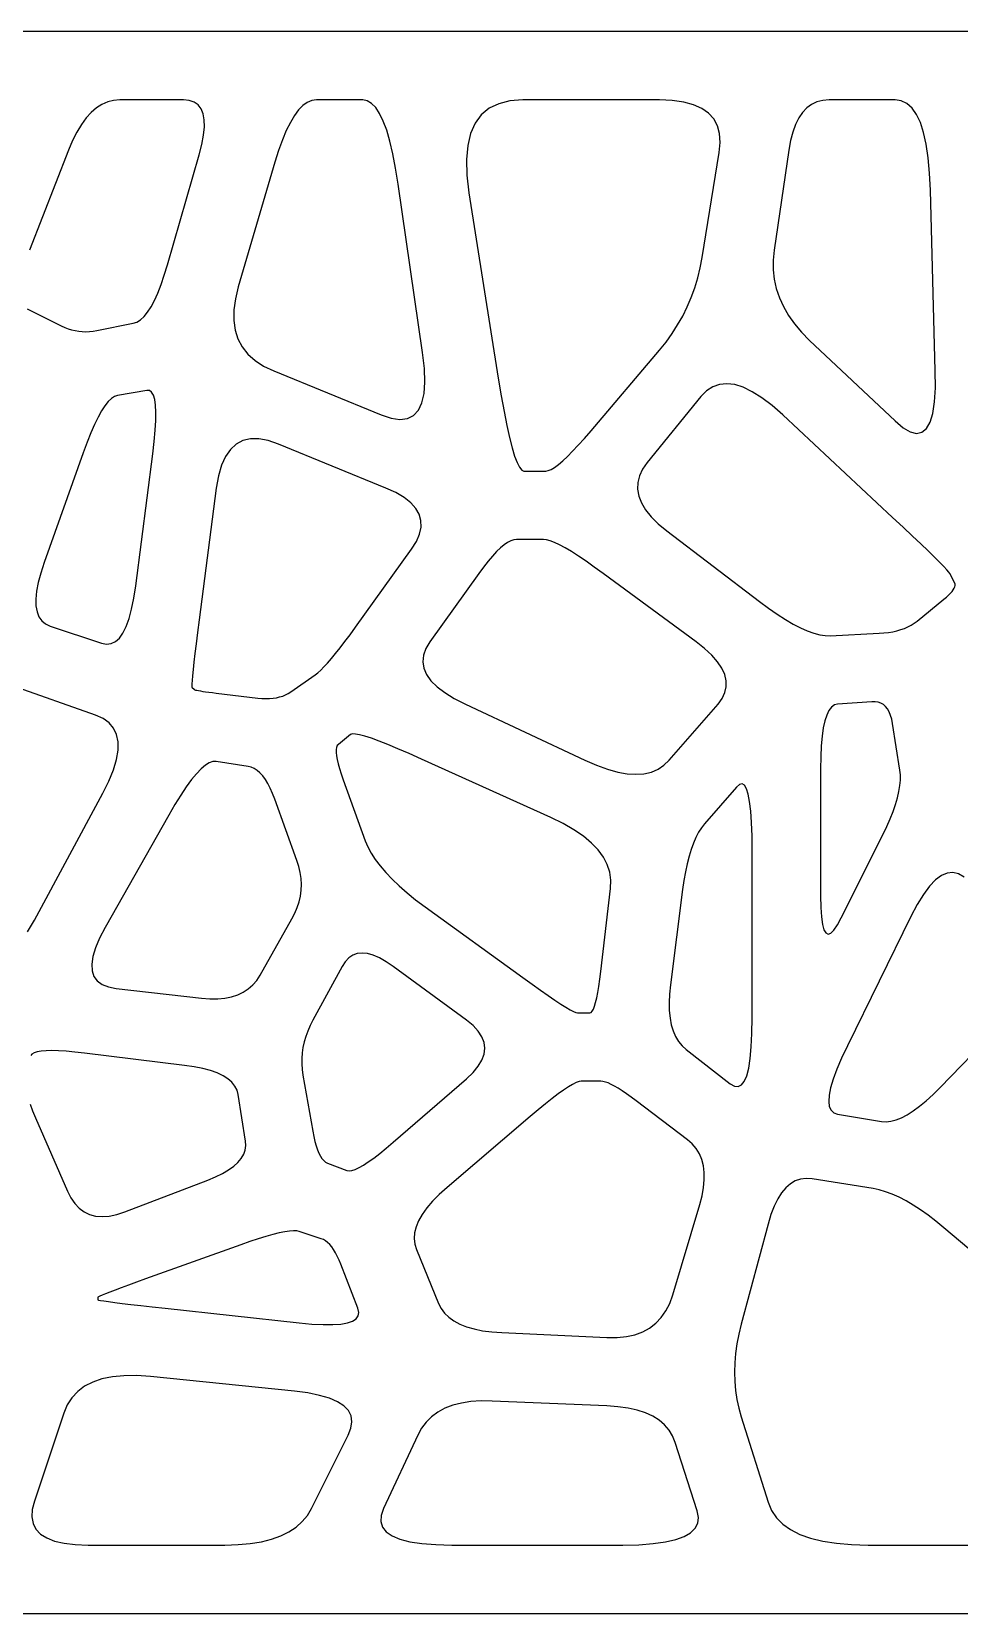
# Model space of a CAD drawing. Header units: millimetres. Extents: x -47 to 1114, y -49 to 275.
# Drawn here: x 94.4 to 284.4, y -49 to 275 of the extents above; entities that cross this region are included whole.
import ezdxf

# ---------------------------------------------------------------- set-up
doc = ezdxf.new("R2010")
doc.units = ezdxf.units.MM

msp = doc.modelspace()

# ---------------------------------------------------------------- linework, layer by layer
at = {"color": 7, "linetype": 'Continuous'}
for p, q in [((1114, 275), (-47, 275)), ((107.700005, 259.359985), (106.625, 258.4375)), ((108.825005, 260.077484), (107.700005, 259.359985)), ((110, 260.589996), (108.825005, 260.077484)), ((111.224998, 260.897491), (110, 260.589996)), ((112.5, 261), (111.224998, 260.897491)), ((125.5, 261), (112.5, 261)), ((126.702499, 260.887512), (125.5, 261)), ((127.710007, 260.549988), (126.702499, 260.887512)), ((128.522491, 259.987488), (127.710007, 260.549988)), ((129.139999, 259.200012), (128.522491, 259.987488)), ((129.5625, 258.1875), (129.139999, 259.200012)), ((149.98999, 259.852509), (149.110001, 258.959991)), ((150.889999, 260.48999), (149.98999, 259.852509)), ((151.809998, 260.872498), (150.889999, 260.48999)), ((152.75, 261), (151.809998, 260.872498)), ((162.25, 261), (152.75, 261)), ((163.177505, 260.827515), (162.25, 261)), ((164.059998, 260.309998), (163.177505, 260.827515)), ((164.897507, 259.44751), (164.059998, 260.309998)), ((165.690002, 258.23999), (164.897507, 259.44751)), ((188.130005, 259.290009), (186.519989, 257.959991)), ((190.080002, 260.23999), (188.130005, 259.290009)), ((192.37001, 260.809998), (190.080002, 260.23999)), ((195, 261), (192.37001, 260.809998)), ((223, 261), (195, 261)), ((225.642487, 260.892487), (223, 261)), ((227.970001, 260.570007), (225.642487, 260.892487)), ((229.982498, 260.032501), (227.970001, 260.570007)), ((231.680008, 259.279999), (229.982498, 260.032501)), ((233.0625, 258.3125), (231.680008, 259.279999)), ((253.190002, 259.359985), (252.3125, 258.4375)), ((254.172501, 260.077484), (253.190002, 259.359985)), ((255.259995, 260.589996), (254.172501, 260.077484)), ((256.452515, 260.897491), (255.259995, 260.589996)), ((257.75, 261), (256.452515, 260.897491)), ((271.25, 261), (257.75, 261)), ((272.537476, 260.815002), (271.25, 261)), ((273.700012, 260.26001), (272.537476, 260.815002)), ((274.737488, 259.334991), (273.700012, 260.26001)), ((275.650024, 258.040009), (274.737488, 259.334991)), ((104.625, 255.977493), (103.700005, 254.440002)), ((105.599998, 257.309998), (104.625, 255.977493)), ((106.625, 258.4375), (105.599998, 257.309998)), ((129.789993, 256.950012), (129.5625, 258.1875)), ((129.82251, 255.487503), (129.789993, 256.950012)), ((147.410004, 256.410004), (146.589996, 254.752502)), ((148.25, 257.8125), (147.410004, 256.410004)), ((149.110001, 258.959991), (148.25, 257.8125)), ((166.4375, 256.6875), (165.690002, 258.23999)), ((167.139999, 254.789993), (166.4375, 256.6875)), ((185.25, 256.25), (184.320007, 254.160004)), ((186.519989, 257.959991), (185.25, 256.25)), ((234.12999, 257.130005), (233.0625, 258.3125)), ((234.882492, 255.732498), (234.12999, 257.130005)), ((250.872498, 255.977493), (250.309998, 254.440002)), ((251.540009, 257.309998), (250.872498, 255.977493)), ((252.3125, 258.4375), (251.540009, 257.309998)), ((276.4375, 256.375), (275.650024, 258.040009)), ((277.099976, 254.339996), (276.4375, 256.375)), ((103.700005, 254.440002), (102.825005, 252.697495)), ((129.30249, 251.887497), (129.659988, 253.800003)), ((129.659988, 253.800003), (129.82251, 255.487503)), ((145.789993, 252.839996), (145.009995, 250.672501)), ((146.589996, 254.752502), (145.789993, 252.839996)), ((167.797501, 252.547501), (167.139999, 254.789993)), ((184.320007, 254.160004), (183.730011, 251.690002)), ((235.320007, 254.119995), (234.882492, 255.732498)), ((235.442505, 252.292496), (235.320007, 254.119995)), ((250.309998, 254.440002), (249.852493, 252.697495)), ((277.637512, 251.934998), (277.099976, 254.339996)), ((102, 250.75), (94, 230.25)), ((102.825005, 252.697495), (102, 250.75)), ((122.25, 227.25), (128.75, 249.75)), ((128.75, 249.75), (129.30249, 251.887497)), ((145.009995, 250.672501), (144.25, 248.25)), ((168.410004, 249.959991), (167.797501, 252.547501)), ((168.977493, 247.027512), (168.410004, 249.959991)), ((183.730011, 251.690002), (183.479996, 248.839996)), ((231.75, 228.75), (235.25, 250.25)), ((235.25, 250.25), (235.442505, 252.292496)), ((249.5, 250.75), (246.5, 230.25)), ((249.852493, 252.697495), (249.5, 250.75)), ((278.049988, 249.160004), (277.637512, 251.934998)), ((144.25, 248.25), (136.75, 222.75)), ((169.5, 243.75), (168.977493, 247.027512)), ((183.479996, 248.839996), (183.569992, 245.610001)), ((278.337524, 246.014999), (278.049988, 249.160004)), ((174.5, 209.25), (169.5, 243.75)), ((183.569992, 245.610001), (184, 242)), ((278.5, 242.5), (278.337524, 246.014999)), ((184, 242), (190, 204)), ((279.5, 205.5), (278.5, 242.5)), ((246.5, 230.25), (246.302505, 228.220001)), ((121.595001, 225.104996), (122.25, 227.25)), ((231.347504, 226.625), (231.75, 228.75)), ((246.302505, 228.220001), (246.309998, 226.229996)), ((120.93, 223.169998), (121.595001, 225.104996)), ((230.227509, 222.524994), (230.839996, 224.550003)), ((230.839996, 224.550003), (231.347504, 226.625)), ((246.309998, 226.229996), (246.522507, 224.279999)), ((246.522507, 224.279999), (246.940002, 222.369995)), ((119.57, 219.929993), (120.255005, 221.444992)), ((120.255005, 221.444992), (120.93, 223.169998)), ((136.75, 222.75), (136.147507, 220.282501)), ((228.6875, 218.625), (229.509995, 220.550003)), ((229.509995, 220.550003), (230.227509, 222.524994)), ((246.940002, 222.369995), (247.5625, 220.5)), ((247.5625, 220.5), (248.389999, 218.669998)), ((93.5, 218.25), (100.5, 214.75)), ((117.455002, 216.645004), (118.169998, 217.529999)), ((118.169998, 217.529999), (118.875, 218.625)), ((118.875, 218.625), (119.57, 219.929993)), ((135.839996, 217.979996), (135.827499, 215.842499)), ((136.147507, 220.282501), (135.839996, 217.979996)), ((227.759995, 216.75), (228.6875, 218.625)), ((248.389999, 218.669998), (249.422501, 216.880005)), ((100.5, 214.75), (101.202499, 214.425003)), ((101.202499, 214.425003), (101.909996, 214.149994)), ((101.909996, 214.149994), (102.622505, 213.925003)), ((102.622505, 213.925003), (103.340004, 213.75)), ((107.75, 213.75), (115.25, 215.25)), ((115.25, 215.25), (115.995003, 215.505005)), ((115.995003, 215.505005), (116.730003, 215.970001)), ((116.730003, 215.970001), (117.455002, 216.645004)), ((135.827499, 215.842499), (136.110001, 213.869995)), ((136.110001, 213.869995), (136.6875, 212.0625)), ((225.589996, 213.149994), (226.727509, 214.925003)), ((226.727509, 214.925003), (227.759995, 216.75)), ((249.422501, 216.880005), (250.660004, 215.12999)), ((250.660004, 215.12999), (252.102493, 213.419998)), ((103.340004, 213.75), (104.0625, 213.625)), ((104.0625, 213.625), (104.790001, 213.550003)), ((104.790001, 213.550003), (105.522499, 213.524994)), ((105.522499, 213.524994), (106.260002, 213.550003)), ((106.260002, 213.550003), (107.002502, 213.625)), ((107.002502, 213.625), (107.75, 213.75)), ((136.6875, 212.0625), (137.559998, 210.419998)), ((223, 209.75), (224.347504, 211.425003)), ((224.347504, 211.425003), (225.589996, 213.149994)), ((252.102493, 213.419998), (253.75, 211.75)), ((253.75, 211.75), (271.25, 195.25)), ((137.559998, 210.419998), (138.727493, 208.942505)), ((138.727493, 208.942505), (140.190002, 207.62999)), ((140.190002, 207.62999), (141.947495, 206.482498)), ((174.865005, 206.017487), (174.5, 209.25)), ((209, 193.25), (223, 209.75)), ((141.947495, 206.482498), (144, 205.5)), ((144, 205.5), (166, 196.5)), ((174.960007, 203.220001), (174.865005, 206.017487)), ((279.507477, 202.06749), (279.5, 205.5)), ((118, 201.5), (112, 200.5)), ((118.552505, 201.460007), (118, 201.5)), ((119.010002, 201.139999), (118.552505, 201.460007)), ((119.372498, 200.539993), (119.010002, 201.139999)), ((174.785004, 200.857498), (174.960007, 203.220001)), ((190, 204), (190.592499, 200.389999)), ((232.657501, 201.427505), (231.5, 200.25)), ((233.930008, 202.26001), (232.657501, 201.427505)), ((235.31749, 202.747498), (233.930008, 202.26001)), ((236.819992, 202.889999), (235.31749, 202.747498)), ((238.4375, 202.6875), (236.819992, 202.889999)), ((240.169998, 202.139999), (238.4375, 202.6875)), ((242.017502, 201.247498), (240.169998, 202.139999)), ((243.979996, 200.01001), (242.017502, 201.247498)), ((279.330017, 199.169998), (279.507477, 202.06749)), ((109.440002, 198.380005), (108.75, 197.3125)), ((110.110001, 199.232498), (109.440002, 198.380005)), ((110.760002, 199.869995), (110.110001, 199.232498)), ((111.389999, 200.292496), (110.760002, 199.869995)), ((112, 200.5), (111.389999, 200.292496)), ((119.639999, 199.660004), (119.372498, 200.539993)), ((119.8125, 198.5), (119.639999, 199.660004)), ((119.889999, 197.059998), (119.8125, 198.5)), ((173.625, 197.4375), (174.339996, 198.930008)), ((174.339996, 198.930008), (174.785004, 200.857498)), ((190.592499, 200.389999), (191.169998, 197.160004)), ((231.5, 200.25), (220.5, 186.75)), ((246.057495, 198.427505), (243.979996, 200.01001)), ((248.25, 196.5), (246.057495, 198.427505)), ((278.967499, 196.807495), (279.330017, 199.169998)), ((107.309998, 194.532501), (106.560005, 192.820007)), ((108.040001, 196.029999), (107.309998, 194.532501)), ((108.75, 197.3125), (108.040001, 196.029999)), ((119.760002, 193.339996), (119.872498, 195.339996)), ((119.872498, 195.339996), (119.889999, 197.059998)), ((166, 196.5), (168.065002, 195.817505)), ((168.065002, 195.817505), (169.860001, 195.570007)), ((169.860001, 195.570007), (171.38501, 195.757492)), ((171.38501, 195.757492), (172.639999, 196.37999)), ((172.639999, 196.37999), (173.625, 197.4375)), ((191.169998, 197.160004), (191.732498, 194.309998)), ((270.75, 175.5), (248.25, 196.5)), ((271.25, 195.25), (272.907501, 193.867508)), ((277.6875, 193.6875), (278.420013, 194.980011)), ((278.420013, 194.980011), (278.967499, 196.807495)), ((106.560005, 192.820007), (105.790001, 190.892502)), ((119.552505, 191.059998), (119.760002, 193.339996)), ((137.680008, 191.220001), (136.3125, 190.5)), ((139.232498, 191.580002), (137.680008, 191.220001)), ((140.970001, 191.580002), (139.232498, 191.580002)), ((142.892487, 191.220001), (140.970001, 191.580002)), ((145, 190.5), (142.892487, 191.220001)), ((191.732498, 194.309998), (192.279999, 191.839996)), ((192.279999, 191.839996), (192.8125, 189.75)), ((206.389999, 190.279999), (207.647507, 191.682495)), ((207.647507, 191.682495), (209, 193.25)), ((272.907501, 193.867508), (274.380005, 193.020004)), ((274.380005, 193.020004), (275.667511, 192.707489)), ((275.667511, 192.707489), (276.769989, 192.929993)), ((276.769989, 192.929993), (277.6875, 193.6875)), ((105, 188.75), (97, 166.25)), ((105.790001, 190.892502), (105, 188.75)), ((115.75, 161.5), (119.25, 188.5)), ((119.25, 188.5), (119.552505, 191.059998)), ((134.132492, 187.979996), (133.320007, 186.179993)), ((135.12999, 189.419998), (134.132492, 187.979996)), ((136.3125, 190.5), (135.12999, 189.419998)), ((167, 181.5), (145, 190.5)), ((192.8125, 189.75), (193.330002, 188.040009)), ((193.330002, 188.040009), (193.832504, 186.709991)), ((203.1875, 187.0625), (204.160004, 187.970001)), ((204.160004, 187.970001), (205.227493, 189.042496)), ((205.227493, 189.042496), (206.389999, 190.279999)), ((133.320007, 186.179993), (132.692505, 184.020004)), ((193.832504, 186.709991), (194.320007, 185.759995)), ((194.320007, 185.759995), (194.792496, 185.190002)), ((194.792496, 185.190002), (195.25, 185)), ((195.25, 185), (199.75, 185)), ((199.75, 185), (200.247498, 185.082504)), ((200.247498, 185.082504), (200.839996, 185.330002)), ((200.839996, 185.330002), (201.527496, 185.742508)), ((201.527496, 185.742508), (202.309998, 186.320007)), ((202.309998, 186.320007), (203.1875, 187.0625)), ((219.550003, 185.394989), (218.899994, 184.029999)), ((220.5, 186.75), (219.550003, 185.394989)), ((132.25, 181.5), (128.75, 154.5)), ((132.692505, 184.020004), (132.25, 181.5)), ((169.032501, 180.565002), (167, 181.5)), ((218.550003, 182.654999), (218.5, 181.270004)), ((218.899994, 184.029999), (218.550003, 182.654999)), ((170.729996, 179.559998), (169.032501, 180.565002)), ((172.092499, 178.485001), (170.729996, 179.559998)), ((173.119995, 177.339996), (172.092499, 178.485001)), ((218.5, 181.270004), (218.75, 179.875)), ((218.75, 179.875), (219.300003, 178.470001)), ((219.300003, 178.470001), (220.149994, 177.054993)), ((173.8125, 176.125), (173.119995, 177.339996)), ((174.169998, 174.839996), (173.8125, 176.125)), ((220.149994, 177.054993), (221.300003, 175.630005)), ((221.300003, 175.630005), (222.75, 174.195007)), ((272.892487, 173.494995), (270.75, 175.5)), ((173.232498, 170.565002), (173.87999, 172.059998)), ((173.87999, 172.059998), (174.192505, 173.485001)), ((174.192505, 173.485001), (174.169998, 174.839996)), ((222.75, 174.195007), (224.5, 172.75)), ((224.5, 172.75), (243.5, 158.25)), ((274.820007, 171.679993), (272.892487, 173.494995)), ((160.75, 153), (172.25, 169)), ((172.25, 169), (173.232498, 170.565002)), ((190.4375, 169.25), (189.639999, 168.479996)), ((191.190002, 169.880005), (190.4375, 169.25)), ((191.897507, 170.369995), (191.190002, 169.880005)), ((192.559998, 170.720001), (191.897507, 170.369995)), ((193.177505, 170.929993), (192.559998, 170.720001)), ((193.75, 171), (193.177505, 170.929993)), ((199.25, 171), (193.75, 171)), ((199.867493, 170.929993), (199.25, 171)), ((200.619995, 170.720001), (199.867493, 170.929993)), ((201.507507, 170.369995), (200.619995, 170.720001)), ((202.529999, 169.880005), (201.507507, 170.369995)), ((203.6875, 169.25), (202.529999, 169.880005)), ((204.979996, 168.479996), (203.6875, 169.25)), ((276.532501, 170.055008), (274.820007, 171.679993)), ((278.029999, 168.62001), (276.532501, 170.055008)), ((279.3125, 167.375), (278.029999, 168.62001)), ((97, 166.25), (96.292496, 164.095001)), ((186.977493, 165.330002), (186, 164)), ((187.910004, 166.519989), (186.977493, 165.330002)), ((188.797501, 167.570007), (187.910004, 166.519989)), ((189.639999, 168.479996), (188.797501, 167.570007)), ((206.407501, 167.570007), (204.979996, 168.479996)), ((207.970001, 166.519989), (206.407501, 167.570007)), ((209.667511, 165.330002), (207.970001, 166.519989)), ((211.5, 164), (209.667511, 165.330002)), ((280.380005, 166.319992), (279.3125, 167.375)), ((281.232513, 165.455002), (280.380005, 166.319992)), ((281.869995, 164.779999), (281.232513, 165.455002)), ((95.769997, 162.130005), (95.432503, 160.354996)), ((96.292496, 164.095001), (95.769997, 162.130005)), ((186, 164), (176, 150)), ((230.5, 150), (211.5, 164)), ((282.292511, 164.295013), (281.869995, 164.779999)), ((282.5, 164), (282.292511, 164.295013)), ((283.5, 162), (282.5, 164)), ((283.567505, 161.787491), (283.5, 162)), ((95.432503, 160.354996), (95.279999, 158.770004)), ((95.279999, 158.770004), (95.3125, 157.375)), ((114.910004, 156.710007), (115.364998, 158.952499)), ((115.364998, 158.952499), (115.75, 161.5)), ((281.25, 158.75), (281.767487, 159.1875)), ((281.767487, 159.1875), (282.220001, 159.599991)), ((282.220001, 159.599991), (282.607513, 159.987503)), ((282.607513, 159.987503), (282.929993, 160.349991)), ((282.929993, 160.349991), (283.1875, 160.6875)), ((283.1875, 160.6875), (283.380005, 161)), ((283.380005, 161), (283.507507, 161.287491)), ((283.507507, 161.287491), (283.570007, 161.550003)), ((283.570007, 161.550003), (283.567505, 161.787491)), ((95.3125, 157.375), (95.529999, 156.169998)), ((95.529999, 156.169998), (95.932503, 155.154999)), ((114.385002, 154.772491), (114.910004, 156.710007)), ((243.5, 158.25), (245.354996, 156.875)), ((245.354996, 156.875), (247.119995, 155.650009)), ((247.119995, 155.650009), (248.794998, 154.574997)), ((275.75, 154.25), (281.25, 158.75)), ((95.932503, 155.154999), (96.519997, 154.330002)), ((96.519997, 154.330002), (97.292496, 153.695007)), ((97.292496, 153.695007), (98.25, 153.25)), ((98.25, 153.25), (108.75, 149.75)), ((113.125, 151.8125), (113.790001, 153.139999)), ((113.790001, 153.139999), (114.385002, 154.772491)), ((128.75, 154.5), (128.419998, 151.932495)), ((159.632507, 151.462494), (160.75, 153)), ((248.794998, 154.574997), (250.380005, 153.650009)), ((250.380005, 153.650009), (251.875, 152.875)), ((251.875, 152.875), (253.279999, 152.25)), ((271.640015, 152.270004), (272.4375, 152.5)), ((272.4375, 152.5), (273.190002, 152.770004)), ((273.190002, 152.770004), (273.897491, 153.080002)), ((273.897491, 153.080002), (274.559998, 153.430008)), ((274.559998, 153.430008), (275.17749, 153.819992)), ((275.17749, 153.819992), (275.75, 154.25)), ((108.75, 149.75), (109.764999, 149.55249)), ((109.764999, 149.55249), (110.709999, 149.659988)), ((110.709999, 149.659988), (111.584999, 150.07251)), ((111.584999, 150.07251), (112.389999, 150.789993)), ((112.389999, 150.789993), (113.125, 151.8125)), ((128.12999, 149.630005), (127.880005, 147.592499)), ((128.419998, 151.932495), (128.12999, 149.630005)), ((157.592499, 148.762512), (158.580002, 150.049988)), ((158.580002, 150.049988), (159.632507, 151.462494)), ((176, 150), (175.172501, 148.612503)), ((232.255005, 148.612503), (230.5, 150)), ((253.279999, 152.25), (254.595001, 151.775009)), ((254.595001, 151.775009), (255.820007, 151.449997)), ((255.820007, 151.449997), (256.954987, 151.275009)), ((256.954987, 151.275009), (258, 151.25)), ((258, 151.25), (268, 151.75)), ((268, 151.75), (268.977509, 151.819992)), ((268.977509, 151.819992), (269.910004, 151.930008)), ((269.910004, 151.930008), (270.797516, 152.080002)), ((270.797516, 152.080002), (271.640015, 152.270004)), ((127.669998, 145.820007), (127.5, 144.3125)), ((127.880005, 147.592499), (127.669998, 145.820007)), ((155.020004, 145.649994), (155.8125, 146.5625)), ((155.8125, 146.5625), (156.669998, 147.600006)), ((156.669998, 147.600006), (157.592499, 148.762512)), ((174.690002, 147.25), (174.552505, 145.912491)), ((174.552505, 145.912491), (174.759995, 144.599991)), ((175.172501, 148.612503), (174.690002, 147.25)), ((233.720001, 147.25), (232.255005, 148.612503)), ((234.895004, 145.912491), (233.720001, 147.25)), ((235.779999, 144.599991), (234.895004, 145.912491)), ((127.370003, 143.070007), (127.279999, 142.092499)), ((127.5, 144.3125), (127.370003, 143.070007)), ((147.5, 139.75), (152.5, 143.25)), ((152.5, 143.25), (153.032501, 143.662506)), ((153.032501, 143.662506), (153.630005, 144.200012)), ((153.630005, 144.200012), (154.292496, 144.862488)), ((154.292496, 144.862488), (155.020004, 145.649994)), ((174.759995, 144.599991), (175.3125, 143.3125)), ((175.3125, 143.3125), (176.210007, 142.050003)), ((236.375, 143.3125), (235.779999, 144.599991)), ((236.679993, 142.050003), (236.375, 143.3125)), ((107.5, 135), (90.5, 141)), ((127.229996, 141.380005), (127.220001, 140.932495)), ((127.220001, 140.932495), (127.25, 140.75)), ((127.279999, 142.092499), (127.229996, 141.380005)), ((127.25, 140.75), (127.75, 140.25)), ((127.75, 140.25), (127.840004, 140.19751)), ((127.840004, 140.19751), (128.01001, 140.139999)), ((128.01001, 140.139999), (128.259995, 140.077499)), ((128.259995, 140.077499), (128.589996, 140.009995)), ((128.589996, 140.009995), (129, 139.9375)), ((129, 139.9375), (129.490005, 139.860001)), ((129.490005, 139.860001), (130.059998, 139.777496)), ((130.059998, 139.777496), (130.709991, 139.690002)), ((130.709991, 139.690002), (131.440002, 139.597504)), ((131.440002, 139.597504), (132.25, 139.5)), ((132.25, 139.5), (140.75, 138.5)), ((146.429993, 139.139999), (146.982498, 139.422501)), ((146.982498, 139.422501), (147.5, 139.75)), ((176.210007, 142.050003), (177.452499, 140.8125)), ((177.452499, 140.8125), (179.040009, 139.599991)), ((179.040009, 139.599991), (180.972488, 138.412491)), ((235.854996, 138.412491), (236.419998, 139.599991)), ((236.419998, 139.599991), (236.694992, 140.8125)), ((236.694992, 140.8125), (236.679993, 142.050003)), ((140.75, 138.5), (141.582504, 138.422501)), ((141.582504, 138.422501), (142.380005, 138.389999)), ((142.380005, 138.389999), (143.142502, 138.402496)), ((143.142502, 138.402496), (143.869995, 138.460007)), ((143.869995, 138.460007), (144.5625, 138.5625)), ((144.5625, 138.5625), (145.220001, 138.710007)), ((145.220001, 138.710007), (145.842499, 138.902496)), ((145.842499, 138.902496), (146.429993, 139.139999)), ((180.972488, 138.412491), (183.25, 137.25)), ((183.25, 137.25), (207.75, 125.75)), ((225, 125.75), (235, 137.25)), ((235, 137.25), (235.854996, 138.412491)), ((258.23999, 136.639999), (257.714996, 135.952499)), ((258.834991, 137.07251), (258.23999, 136.639999)), ((259.5, 137.25), (258.834991, 137.07251)), ((266.5, 137.75), (259.5, 137.25)), ((267.172516, 137.75), (266.5, 137.75)), ((267.790009, 137.650009), (267.172516, 137.75)), ((268.352478, 137.449997), (267.790009, 137.650009)), ((268.859985, 137.150009), (268.352478, 137.449997)), ((269.3125, 136.75), (268.859985, 137.150009)), ((269.710022, 136.25), (269.3125, 136.75)), ((270.05249, 135.650009), (269.710022, 136.25)), ((109.044998, 134.300003), (107.5, 135)), ((110.279999, 133.399994), (109.044998, 134.300003)), ((111.205002, 132.300003), (110.279999, 133.399994)), ((256.875, 133.8125), (256.559998, 132.360001)), ((257.26001, 135.009995), (256.875, 133.8125)), ((257.714996, 135.952499), (257.26001, 135.009995)), ((270.339996, 134.949997), (270.05249, 135.650009)), ((270.572479, 134.150009), (270.339996, 134.949997)), ((270.75, 133.25), (270.572479, 134.150009)), ((272.25, 123.75), (270.75, 133.25)), ((111.82, 131), (111.205002, 132.300003)), ((112.125, 129.5), (111.82, 131)), ((159.75, 131), (157.25, 129)), ((160.119995, 131.130005), (159.75, 131)), ((160.729996, 131.119995), (160.119995, 131.130005)), ((161.580002, 130.970001), (160.729996, 131.119995)), ((162.669998, 130.679993), (161.580002, 130.970001)), ((164, 130.25), (162.669998, 130.679993)), ((165.569992, 129.679993), (164, 130.25)), ((167.37999, 128.970001), (165.569992, 129.679993)), ((256.315002, 130.652496), (256.140015, 128.690002)), ((256.559998, 132.360001), (256.315002, 130.652496)), ((111.805, 125.900002), (112.120003, 127.799995)), ((112.120003, 127.799995), (112.125, 129.5)), ((156.815002, 127.927498), (156.809998, 127.360001)), ((156.809998, 127.360001), (156.875, 126.6875)), ((156.889999, 128.389999), (156.815002, 127.927498)), ((156.875, 126.6875), (157.01001, 125.909996)), ((157.035004, 128.747498), (156.889999, 128.389999)), ((157.25, 129), (157.035004, 128.747498)), ((169.430008, 128.119995), (167.37999, 128.970001)), ((171.720001, 127.129997), (169.430008, 128.119995)), ((174.25, 126), (171.720001, 127.129997)), ((256.035004, 126.472504), (256, 124)), ((256.140015, 128.690002), (256.035004, 126.472504)), ((110.244995, 121.5), (111.18, 123.800003)), ((111.18, 123.800003), (111.805, 125.900002)), ((129.130005, 123.979996), (128.1875, 123)), ((130.007492, 124.720001), (129.130005, 123.979996)), ((130.820007, 125.220001), (130.007492, 124.720001)), ((131.567505, 125.480003), (130.820007, 125.220001)), ((132.25, 125.5), (131.567505, 125.480003)), ((138.75, 124.5), (132.25, 125.5)), ((139.389999, 124.342499), (138.75, 124.5)), ((140.009995, 124.07), (139.389999, 124.342499)), ((140.610001, 123.682495), (140.009995, 124.07)), ((141.190002, 123.18), (140.610001, 123.682495)), ((141.75, 122.5625), (141.190002, 123.18)), ((157.01001, 125.909996), (157.214996, 125.027504)), ((157.214996, 125.027504), (157.490005, 124.040001)), ((157.490005, 124.040001), (157.834991, 122.947502)), ((200.75, 114), (174.25, 126)), ((207.75, 125.75), (210.127502, 124.715004)), ((210.127502, 124.715004), (212.360001, 123.909996)), ((212.360001, 123.909996), (214.44751, 123.334999)), ((214.44751, 123.334999), (216.389999, 122.989998)), ((219.839996, 122.989998), (221.347504, 123.334999)), ((221.347504, 123.334999), (222.710007, 123.909996)), ((222.710007, 123.909996), (223.927505, 124.715004)), ((223.927505, 124.715004), (225, 125.75)), ((256, 124), (256, 98)), ((272.350006, 122.762505), (272.25, 123.75)), ((109, 119), (110.244995, 121.5)), ((126.107498, 120.32), (124.970001, 118.620003)), ((127.18, 121.779999), (126.107498, 120.32)), ((128.1875, 123), (127.18, 121.779999)), ((142.290009, 121.830002), (141.75, 122.5625)), ((142.809998, 120.982498), (142.290009, 121.830002)), ((143.309998, 120.019997), (142.809998, 120.982498)), ((143.789993, 118.942497), (143.309998, 120.019997)), ((157.834991, 122.947502), (158.25, 121.75)), ((158.25, 121.75), (162.75, 109.25)), ((216.389999, 122.989998), (218.1875, 122.875)), ((218.1875, 122.875), (219.839996, 122.989998)), ((238.75, 120.25), (232.25, 112.75)), ((239.367493, 120.792503), (238.75, 120.25)), ((239.919998, 120.919998), (239.367493, 120.792503)), ((240.407501, 120.6325), (239.919998, 120.919998)), ((240.830002, 119.93), (240.407501, 120.6325)), ((241.1875, 118.8125), (240.830002, 119.93)), ((272.049988, 119.349998), (272.25, 120.5625)), ((272.25, 120.5625), (272.350006, 121.700005)), ((272.350006, 121.700005), (272.350006, 122.762505)), ((95, 93), (109, 119)), ((123.767502, 116.68), (122.5, 114.5)), ((124.970001, 118.620003), (123.767502, 116.68)), ((144.25, 117.75), (143.789993, 118.942497)), ((148.75, 105.25), (144.25, 117.75)), ((241.479996, 117.279999), (241.1875, 118.8125)), ((241.707504, 115.332497), (241.479996, 117.279999)), ((270.850006, 115.262505), (271.350006, 116.700005)), ((271.350006, 116.700005), (271.75, 118.0625)), ((271.75, 118.0625), (272.049988, 119.349998)), ((122.5, 114.5), (109.5, 91.5)), ((203.257492, 112.775002), (200.75, 114)), ((241.869995, 112.970001), (241.707504, 115.332497)), ((269.549988, 112.162498), (270.25, 113.75)), ((270.25, 113.75), (270.850006, 115.262505)), ((205.479996, 111.5), (203.257492, 112.775002)), ((207.417511, 110.174995), (205.479996, 111.5)), ((209.070007, 108.799995), (207.417511, 110.174995)), ((231.029999, 111.010002), (230.479996, 109.959999)), ((231.619995, 111.940002), (231.029999, 111.010002)), ((232.25, 112.75), (231.619995, 111.940002)), ((241.967499, 110.192497), (241.869995, 112.970001)), ((242, 107), (241.967499, 110.192497)), ((260.25, 93.5), (268.75, 110.5)), ((268.75, 110.5), (269.549988, 112.162498)), ((162.75, 109.25), (163.277512, 107.989998)), ((163.277512, 107.989998), (163.959991, 106.709999)), ((210.4375, 107.375), (209.070007, 108.799995)), ((211.519989, 105.900002), (210.4375, 107.375)), ((229.5, 107.5), (229.070007, 106.090004)), ((229.970001, 108.790001), (229.5, 107.5)), ((230.479996, 109.959999), (229.970001, 108.790001)), ((242, 73), (242, 107)), ((149.145004, 104.004997), (148.75, 105.25)), ((149.429993, 102.769997), (149.145004, 104.004997)), ((163.959991, 106.709999), (164.797501, 105.409996)), ((164.797501, 105.409996), (165.789993, 104.089996)), ((165.789993, 104.089996), (166.9375, 102.75)), ((212.317505, 104.375), (211.519989, 105.900002)), ((212.830002, 102.799995), (212.317505, 104.375)), ((228.680008, 104.560005), (228.330002, 102.909996)), ((229.070007, 106.090004), (228.680008, 104.560005)), ((149.604996, 101.544998), (149.429993, 102.769997)), ((149.669998, 100.330002), (149.604996, 101.544998)), ((166.9375, 102.75), (168.240005, 101.389999)), ((168.240005, 101.389999), (169.697495, 100.010002)), ((213.05751, 101.174995), (212.830002, 102.799995)), ((213, 99.5), (213.05751, 101.174995)), ((228.020004, 101.139999), (227.75, 99.25)), ((228.330002, 102.909996), (228.020004, 101.139999)), ((279.540009, 101.230003), (278.309998, 99.945)), ((280.75, 102.125), (279.540009, 101.230003)), ((281.940002, 102.629997), (280.75, 102.125)), ((283.109985, 102.745003), (281.940002, 102.629997)), ((284.26001, 102.470001), (283.109985, 102.745003)), ((285.390015, 101.805), (284.26001, 102.470001)), ((149.205002, 96.745003), (149.470001, 97.93)), ((149.470001, 97.93), (149.625, 99.125)), ((149.625, 99.125), (149.669998, 100.330002)), ((169.697495, 100.010002), (171.309998, 98.610001)), ((171.309998, 98.610001), (173.077499, 97.190002)), ((211, 82.5), (213, 99.5)), ((227.75, 99.25), (225.25, 79.75)), ((256, 98), (256.042511, 95.614998)), ((277.059998, 98.270004), (275.789978, 96.204994)), ((278.309998, 99.945), (277.059998, 98.270004)), ((147.75, 93.25), (148.345001, 94.404999)), ((148.345001, 94.404999), (148.830002, 95.57)), ((148.830002, 95.57), (149.205002, 96.745003)), ((173.077499, 97.190002), (175, 95.75)), ((175, 95.75), (195, 81.25)), ((256.042511, 95.614998), (256.170013, 93.660004)), ((275.789978, 96.204994), (274.5, 93.75)), ((93.600006, 90.604996), (95, 93)), ((109.5, 91.5), (108.352501, 89.305)), ((141.25, 81.75), (147.75, 93.25)), ((256.170013, 93.660004), (256.382507, 92.135002)), ((256.382507, 92.135002), (256.679993, 91.040001)), ((256.679993, 91.040001), (257.0625, 90.375)), ((258.08252, 90.334999), (258.720001, 90.959999)), ((258.720001, 90.959999), (259.442505, 92.014999)), ((259.442505, 92.014999), (260.25, 93.5)), ((274.5, 93.75), (261.5, 67.25)), ((108.352501, 89.305), (107.509995, 87.32)), ((257.0625, 90.375), (257.529999, 90.139999)), ((257.529999, 90.139999), (258.08252, 90.334999)), ((106.972504, 85.544998), (106.739998, 83.980003)), ((107.509995, 87.32), (106.972504, 85.544998)), ((158.645004, 84.490005), (158, 83.5)), ((159.380005, 85.260002), (158.645004, 84.490005)), ((160.205002, 85.809998), (159.380005, 85.260002)), ((161.119995, 86.139999), (160.205002, 85.809998)), ((162.125, 86.25), (161.119995, 86.139999)), ((163.220001, 86.139999), (162.125, 86.25)), ((164.404999, 85.809998), (163.220001, 86.139999)), ((165.679993, 85.260002), (164.404999, 85.809998)), ((167.044998, 84.490005), (165.679993, 85.260002)), ((168.5, 83.5), (167.044998, 84.490005)), ((106.739998, 83.980003), (106.8125, 82.625)), ((106.8125, 82.625), (107.190002, 81.480003)), ((107.190002, 81.480003), (107.872498, 80.544998)), ((140.544998, 80.667503), (141.25, 81.75)), ((158, 83.5), (152, 72.5)), ((183.5, 72.5), (168.5, 83.5)), ((195, 81.25), (196.912506, 79.872498)), ((210.797501, 80.885002), (211, 82.5)), ((107.872498, 80.544998), (108.860001, 79.82)), ((108.860001, 79.82), (110.152496, 79.305)), ((110.152496, 79.305), (111.75, 79)), ((111.75, 79), (129.25, 77)), ((136.625, 77.6875), (137.770004, 78.229996)), ((137.770004, 78.229996), (138.804993, 78.907501)), ((138.804993, 78.907501), (139.730011, 79.720001)), ((139.730011, 79.720001), (140.544998, 80.667503)), ((196.912506, 79.872498), (198.649994, 78.639999)), ((198.649994, 78.639999), (200.212494, 77.552498)), ((210.160004, 77.059998), (210.377502, 78.165001)), ((210.377502, 78.165001), (210.589996, 79.440002)), ((210.589996, 79.440002), (210.797501, 80.885002)), ((225.057495, 77.862503), (224.979996, 76.100006)), ((225.25, 79.75), (225.057495, 77.862503)), ((129.25, 77), (130.945007, 76.8675)), ((130.945007, 76.8675), (132.529999, 76.870003)), ((132.529999, 76.870003), (134.005005, 77.0075)), ((134.005005, 77.0075), (135.369995, 77.279999)), ((135.369995, 77.279999), (136.625, 77.6875)), ((200.212494, 77.552498), (201.600006, 76.610001)), ((201.600006, 76.610001), (202.8125, 75.8125)), ((202.8125, 75.8125), (203.850006, 75.160004)), ((203.850006, 75.160004), (204.712494, 74.652504)), ((204.712494, 74.652504), (205.399994, 74.290001)), ((209.240005, 74.339996), (209.477509, 74.764999)), ((209.477509, 74.764999), (209.709991, 75.360001)), ((209.709991, 75.360001), (209.9375, 76.125)), ((209.9375, 76.125), (210.160004, 77.059998)), ((224.979996, 76.100006), (225.017502, 74.462494)), ((151.440002, 71.397499), (150.959991, 70.290001)), ((152, 72.5), (151.440002, 71.397499)), ((184.850006, 71.389999), (183.5, 72.5)), ((185.899994, 70.260002), (184.850006, 71.389999)), ((205.399994, 74.290001), (205.912506, 74.072502)), ((205.912506, 74.072502), (206.25, 74)), ((206.25, 74), (208.75, 74)), ((208.75, 74), (208.997498, 74.084999)), ((208.997498, 74.084999), (209.240005, 74.339996)), ((225.017502, 74.462494), (225.169998, 72.949997)), ((225.169998, 72.949997), (225.4375, 71.5625)), ((225.4375, 71.5625), (225.819992, 70.300003)), ((241.955002, 69.805), (242, 73)), ((280.5, 58.75), (295.5, 74.25)), ((150.240005, 68.059998), (150, 66.9375)), ((150.559998, 69.177498), (150.240005, 68.059998)), ((150.959991, 70.290001), (150.559998, 69.177498)), ((186.649994, 69.110001), (185.899994, 70.260002)), ((187.100006, 67.940002), (186.649994, 69.110001)), ((225.819992, 70.300003), (226.31749, 69.162506)), ((226.31749, 69.162506), (226.930008, 68.149994)), ((226.930008, 68.149994), (227.657501, 67.262497)), ((241.820007, 67.019997), (241.955002, 69.805)), ((94.494995, 65.57), (94.25, 65.25)), ((94.93, 65.830002), (94.494995, 65.57)), ((95.555, 66.029999), (94.93, 65.830002)), ((96.370003, 66.169998), (95.555, 66.029999)), ((97.375, 66.25), (96.370003, 66.169998)), ((98.57, 66.270004), (97.375, 66.25)), ((99.955002, 66.230003), (98.57, 66.270004)), ((101.529999, 66.129997), (99.955002, 66.230003)), ((103.294998, 65.970001), (101.529999, 66.129997)), ((105.25, 65.75), (103.294998, 65.970001)), ((125.75, 63.25), (105.25, 65.75)), ((149.839996, 65.809998), (149.759995, 64.677498)), ((150, 66.9375), (149.839996, 65.809998)), ((186.649994, 64.309998), (187.100006, 65.540001)), ((187.25, 66.75), (187.100006, 67.940002)), ((187.100006, 65.540001), (187.25, 66.75)), ((227.657501, 67.262497), (228.5, 66.5)), ((228.5, 66.5), (237.5, 59.5)), ((241.595001, 64.645004), (241.820007, 67.019997)), ((261.5, 67.25), (260.309998, 64.725006)), ((127.705002, 62.965), (125.75, 63.25)), ((129.470001, 62.610001), (127.705002, 62.965)), ((131.044998, 62.185001), (129.470001, 62.610001)), ((132.430008, 61.689999), (131.044998, 62.185001)), ((133.625, 61.125), (132.430008, 61.689999)), ((149.759995, 64.677498), (149.76001, 63.540001)), ((149.76001, 63.540001), (149.839996, 62.397499)), ((149.839996, 62.397499), (150, 61.25)), ((183.5, 60.5), (184.850006, 61.790001)), ((184.850006, 61.790001), (185.899994, 63.059998)), ((185.899994, 63.059998), (186.649994, 64.309998)), ((240.875, 61.125), (241.279999, 62.68)), ((241.279999, 62.68), (241.595001, 64.645004)), ((259.339996, 62.449997), (258.589996, 60.425003)), ((260.309998, 64.725006), (259.339996, 62.449997)), ((134.62999, 60.490002), (133.625, 61.125)), ((135.444992, 59.785), (134.62999, 60.490002)), ((136.070007, 59.010002), (135.444992, 59.785)), ((136.505005, 58.164997), (136.070007, 59.010002)), ((150, 61.25), (152, 49.75)), ((168.5, 47.5), (183.5, 60.5)), ((204.360001, 58.84), (203.375, 58.1875)), ((205.214996, 59.3475), (204.360001, 58.84)), ((205.940002, 59.709999), (205.214996, 59.3475)), ((206.535004, 59.927502), (205.940002, 59.709999)), ((207, 60), (206.535004, 59.927502)), ((211, 60), (207, 60)), ((211.432495, 59.959999), (211, 60)), ((211.929993, 59.84), (211.432495, 59.959999)), ((212.492508, 59.639999), (211.929993, 59.84)), ((213.12001, 59.360001), (212.492508, 59.639999)), ((213.8125, 59), (213.12001, 59.360001)), ((214.569992, 58.559998), (213.8125, 59)), ((215.392502, 58.040001), (214.569992, 58.559998)), ((237.5, 59.5), (238.354996, 59.005001)), ((238.354996, 59.005001), (239.119995, 58.919998)), ((239.119995, 58.919998), (239.794998, 59.244999)), ((239.794998, 59.244999), (240.380005, 59.98)), ((240.380005, 59.98), (240.875, 61.125)), ((258.059998, 58.650002), (257.75, 57.125)), ((258.589996, 60.425003), (258.059998, 58.650002)), ((279.029999, 57.285), (280.5, 58.75)), ((94.110001, 55.27), (94.639999, 53.942501)), ((136.75, 57.25), (136.505005, 58.164997)), ((138.25, 47.75), (136.75, 57.25)), ((199.639999, 55.360001), (198.13501, 54.127499)), ((201.014999, 56.447498), (199.639999, 55.360001)), ((202.259995, 57.389999), (201.014999, 56.447498)), ((203.375, 58.1875), (202.259995, 57.389999)), ((216.279999, 57.439999), (215.392502, 58.040001)), ((217.232513, 56.760002), (216.279999, 57.439999)), ((218.25, 56), (217.232513, 56.760002)), ((228.75, 48), (218.25, 56)), ((257.75, 57.125), (257.660004, 55.849998)), ((257.660004, 55.849998), (257.790009, 54.824997)), ((276.269989, 54.864998), (277.619995, 55.990002)), ((277.619995, 55.990002), (279.029999, 57.285)), ((94.639999, 53.942501), (95.25, 52.5)), ((95.25, 52.5), (101.75, 37.5)), ((196.5, 52.75), (179.5, 38.25)), ((198.13501, 54.127499), (196.5, 52.75)), ((257.790009, 54.824997), (258.140015, 54.050003)), ((258.140015, 54.050003), (258.709991, 53.525002)), ((258.709991, 53.525002), (259.5, 53.25)), ((259.5, 53.25), (268.5, 51.75)), ((270.419983, 51.789997), (271.470001, 52.065002)), ((271.470001, 52.065002), (272.579987, 52.509998)), ((272.579987, 52.509998), (273.75, 53.125)), ((273.75, 53.125), (274.980011, 53.91)), ((274.980011, 53.91), (276.269989, 54.864998)), ((152, 49.75), (152.210007, 48.649998)), ((152.210007, 48.649998), (152.440002, 47.649998)), ((268.5, 51.75), (269.430023, 51.684998)), ((269.430023, 51.684998), (270.419983, 51.789997)), ((137.867508, 45.035), (138.179993, 45.91)), ((138.179993, 45.91), (138.307495, 46.815002)), ((138.307495, 46.815002), (138.25, 47.75)), ((152.440002, 47.649998), (152.690002, 46.75)), ((152.690002, 46.75), (152.959991, 45.950001)), ((152.959991, 45.950001), (153.25, 45.25)), ((165.720001, 45.190002), (167.054993, 46.272499)), ((167.054993, 46.272499), (168.5, 47.5)), ((229.720001, 47.147499), (228.75, 48)), ((230.529999, 46.190002), (229.720001, 47.147499)), ((231.179993, 45.127499), (230.529999, 46.190002)), ((134.767502, 41.834999), (135.819992, 42.59)), ((135.819992, 42.59), (136.6875, 43.375)), ((136.6875, 43.375), (137.37001, 44.189999)), ((137.37001, 44.189999), (137.867508, 45.035)), ((153.25, 45.25), (153.559998, 44.649998)), ((153.559998, 44.649998), (153.889999, 44.149998)), ((153.889999, 44.149998), (154.240005, 43.75)), ((154.240005, 43.75), (154.610001, 43.450001)), ((154.610001, 43.450001), (155, 43.25)), ((155, 43.25), (159, 41.75)), ((160.695007, 41.952503), (161.479996, 42.310001)), ((161.479996, 42.310001), (162.375, 42.8125)), ((162.375, 42.8125), (163.380005, 43.459999)), ((163.380005, 43.459999), (164.494995, 44.252499)), ((164.494995, 44.252499), (165.720001, 45.190002)), ((231.669998, 43.959999), (231.179993, 45.127499)), ((232, 42.6875), (231.669998, 43.959999)), ((232.169998, 41.310001), (232, 42.6875)), ((113.5, 33.25), (130.5, 39.75)), ((130.5, 39.75), (132.107513, 40.415001)), ((132.107513, 40.415001), (133.529999, 41.110001)), ((133.529999, 41.110001), (134.767502, 41.834999)), ((159, 41.75), (159.455002, 41.672501)), ((159.455002, 41.672501), (160.019989, 41.739998)), ((160.019989, 41.739998), (160.695007, 41.952503)), ((232.029999, 38.239998), (232.179993, 39.827499)), ((232.179993, 39.827499), (232.169998, 41.310001)), ((249.809998, 39), (248.875, 38.1875)), ((250.815002, 39.587498), (249.809998, 39)), ((251.889999, 39.950001), (250.815002, 39.587498)), ((253.035004, 40.087498), (251.889999, 39.950001)), ((254.25, 40), (253.035004, 40.087498)), ((266.75, 38), (254.25, 40)), ((101.75, 37.5), (102.452499, 36.107498)), ((102.452499, 36.107498), (103.260002, 34.93)), ((177.907501, 36.817501), (176.529999, 35.419998)), ((179.5, 38.25), (177.907501, 36.817501)), ((231.25, 34.75), (231.720001, 36.547501)), ((231.720001, 36.547501), (232.029999, 38.239998)), ((247.214996, 35.887501), (246.490005, 34.399998)), ((248.01001, 37.149998), (247.214996, 35.887501)), ((248.875, 38.1875), (248.01001, 37.149998)), ((268.019989, 37.740002), (266.75, 38)), ((269.329987, 37.360001), (268.019989, 37.740002)), ((270.679993, 36.860001), (269.329987, 37.360001)), ((272.070007, 36.239998), (270.679993, 36.860001)), ((273.5, 35.5), (272.070007, 36.239998)), ((103.260002, 34.93), (104.172501, 33.967499)), ((104.172501, 33.967499), (105.190002, 33.220001)), ((105.190002, 33.220001), (106.3125, 32.6875)), ((106.3125, 32.6875), (107.540001, 32.369999)), ((110.310005, 32.379997), (111.852501, 32.7075)), ((111.852501, 32.7075), (113.5, 33.25)), ((174.419998, 32.73), (173.6875, 31.4375)), ((175.367493, 34.057499), (174.419998, 32.73)), ((176.529999, 35.419998), (175.367493, 34.057499)), ((225.75, 16.25), (231.25, 34.75)), ((245.834991, 32.6875), (245.25, 30.75)), ((246.490005, 34.399998), (245.834991, 32.6875)), ((274.970001, 34.639999), (273.5, 35.5)), ((276.47998, 33.66), (274.970001, 34.639999)), ((278.029999, 32.560001), (276.47998, 33.66)), ((279.619995, 31.34), (278.029999, 32.560001)), ((107.540001, 32.369999), (108.872498, 32.267502)), ((108.872498, 32.267502), (110.310005, 32.379997)), ((146.25, 29.17), (145.125, 28.9375)), ((147.224991, 29.317501), (146.25, 29.17)), ((148.050003, 29.379999), (147.224991, 29.317501)), ((148.724991, 29.3575), (148.050003, 29.379999)), ((149.25, 29.25), (148.724991, 29.3575)), ((153.75, 27.75), (149.25, 29.25)), ((173.169998, 30.18), (172.867493, 28.9575)), ((173.6875, 31.4375), (173.169998, 30.18)), ((245.25, 30.75), (239.75, 10.25)), ((281.25, 30), (279.619995, 31.34)), ((297.75, 16), (281.25, 30)), ((137.25, 26.5), (117.75, 19.5)), ((139.125, 27.157501), (137.25, 26.5)), ((140.849991, 27.730001), (139.125, 27.157501)), ((142.425003, 28.217499), (140.849991, 27.730001)), ((143.849991, 28.620001), (142.425003, 28.217499)), ((145.125, 28.9375), (143.849991, 28.620001)), ((154.195007, 27.5625), (153.75, 27.75)), ((154.630005, 27.300001), (154.195007, 27.5625)), ((155.054993, 26.9625), (154.630005, 27.300001)), ((155.470001, 26.550001), (155.054993, 26.9625)), ((155.875, 26.0625), (155.470001, 26.550001)), ((156.270004, 25.5), (155.875, 26.0625)), ((172.867493, 28.9575), (172.779999, 27.77)), ((172.779999, 27.77), (172.907501, 26.6175)), ((172.907501, 26.6175), (173.25, 25.5)), ((156.654999, 24.862501), (156.270004, 25.5)), ((157.029999, 24.15), (156.654999, 24.862501)), ((157.394989, 23.362501), (157.029999, 24.15)), ((157.75, 22.5), (157.394989, 23.362501)), ((173.25, 25.5), (177.75, 14.5)), ((117.75, 19.5), (115.897499, 18.8325)), ((161.25, 13.5), (157.75, 22.5)), ((109.559998, 16.469999), (108.877502, 16.192499)), ((110.4375, 16.8125), (109.559998, 16.469999)), ((111.510002, 17.219999), (110.4375, 16.8125)), ((112.777496, 17.692501), (111.510002, 17.219999)), ((114.240005, 18.23), (112.777496, 17.692501)), ((115.897499, 18.8325), (114.240005, 18.23)), ((225.12001, 14.497499), (225.75, 16.25)), ((108.097504, 15.8325), (108, 15.75)), ((108, 15.75), (108, 15.25)), ((108, 15.25), (108.137497, 15.1875)), ((108.389999, 15.98), (108.097504, 15.8325)), ((108.137497, 15.1875), (108.550003, 15.099999)), ((108.877502, 16.192499), (108.389999, 15.98)), ((108.550003, 15.099999), (109.237503, 14.9875)), ((109.237503, 14.9875), (110.199997, 14.849999)), ((110.199997, 14.849999), (111.4375, 14.6875)), ((111.4375, 14.6875), (112.949997, 14.5)), ((112.949997, 14.5), (114.737503, 14.287499)), ((114.737503, 14.287499), (116.800003, 14.05)), ((116.800003, 14.05), (119.137497, 13.787499)), ((119.137497, 13.787499), (121.75, 13.5)), ((121.75, 13.5), (149.25, 10.5)), ((161.445007, 12.659999), (161.25, 13.5)), ((177.75, 14.5), (178.285004, 13.45)), ((178.285004, 13.45), (178.98999, 12.5)), ((224.330002, 12.94), (225.12001, 14.497499)), ((149.25, 10.5), (151.845001, 10.26)), ((151.845001, 10.26), (154.130005, 10.139999)), ((154.130005, 10.139999), (156.104996, 10.14)), ((156.104996, 10.14), (157.770004, 10.26)), ((157.770004, 10.26), (159.125, 10.5)), ((159.125, 10.5), (160.169998, 10.860001)), ((160.169998, 10.860001), (160.904999, 11.34)), ((160.904999, 11.34), (161.330002, 11.940001)), ((161.330002, 11.940001), (161.445007, 12.659999)), ((178.98999, 12.5), (179.865005, 11.650001)), ((179.865005, 11.650001), (180.910004, 10.900001)), ((180.910004, 10.900001), (182.125, 10.25)), ((182.125, 10.25), (183.509995, 9.7)), ((221, 9.4375), (222.269989, 10.41)), ((222.269989, 10.41), (223.380005, 11.5775)), ((223.380005, 11.5775), (224.330002, 12.94)), ((239.75, 10.25), (239.255005, 8.215)), ((183.509995, 9.7), (185.065002, 9.25)), ((185.065002, 9.25), (186.790009, 8.900001)), ((186.790009, 8.900001), (188.684998, 8.650001)), ((188.684998, 8.650001), (190.75, 8.5)), ((190.75, 8.5), (212.25, 7.5)), ((212.25, 7.5), (214.319992, 7.4975)), ((214.319992, 7.4975), (216.229996, 7.69)), ((216.229996, 7.69), (217.980011, 8.077499)), ((217.980011, 8.077499), (219.570007, 8.66)), ((219.570007, 8.66), (221, 9.4375)), ((239.255005, 8.215), (238.869995, 6.21)), ((238.595001, 4.235), (238.429993, 2.29)), ((238.869995, 6.21), (238.595001, 4.235)), ((238.429993, 2.29), (238.375, 0.375)), ((238.375, 0.375), (238.429993, -1.510001)), ((105.279999, -2.48), (103.857498, -3.544999)), ((106.9375, -1.625), (105.279999, -2.48)), ((108.830002, -0.98), (106.9375, -1.625)), ((110.957497, -0.545), (108.830002, -0.98)), ((113.32, -0.32), (110.957497, -0.545)), ((115.917503, -0.305), (113.32, -0.32)), ((118.75, -0.5), (115.917503, -0.305)), ((148.25, -3.5), (118.75, -0.5)), ((238.429993, -1.510001), (238.595001, -3.365)), ((101.717499, -6.304999), (101, -8)), ((102.669998, -4.820001), (101.717499, -6.304999)), ((103.857498, -3.544999), (102.669998, -4.820001)), ((151.014999, -3.86), (148.25, -3.5)), ((153.410004, -4.34), (151.014999, -3.86)), ((155.434998, -4.94), (153.410004, -4.34)), ((157.089996, -5.66), (155.434998, -4.94)), ((158.375, -6.5), (157.089996, -5.66)), ((180.669998, -6.38), (179.0625, -7)), ((182.442505, -5.92), (180.669998, -6.38)), ((184.37999, -5.62), (182.442505, -5.92)), ((186.482498, -5.48), (184.37999, -5.62)), ((188.75, -5.5), (186.482498, -5.48)), ((212.25, -6.5), (188.75, -5.5)), ((238.595001, -3.365), (238.869995, -5.19)), ((238.869995, -5.19), (239.255005, -6.985)), ((101, -8), (95, -26)), ((159.290009, -7.46), (158.375, -6.5)), ((159.834991, -8.54), (159.290009, -7.46)), ((160.009995, -9.74), (159.834991, -8.54)), ((176.342499, -8.72), (175.229996, -9.82)), ((177.619995, -7.78), (176.342499, -8.72)), ((179.0625, -7), (177.619995, -7.78)), ((214.505005, -6.665), (212.25, -6.5)), ((216.570007, -6.96), (214.505005, -6.665)), ((218.444992, -7.385), (216.570007, -6.96)), ((220.12999, -7.94), (218.444992, -7.385)), ((221.625, -8.625), (220.12999, -7.94)), ((222.930008, -9.44), (221.625, -8.625)), ((224.044998, -10.384999), (222.930008, -9.44)), ((239.255005, -6.985), (239.75, -8.75)), ((239.75, -8.75), (245.25, -26.25)), ((151.75, -27.5), (159.25, -12.5)), ((159.25, -12.5), (159.815002, -11.06)), ((159.815002, -11.06), (160.009995, -9.74)), ((173.5, -12.5), (166.5, -27.5)), ((174.282501, -11.08), (173.5, -12.5)), ((175.229996, -9.82), (174.282501, -11.08)), ((224.970001, -11.46), (224.044998, -10.384999)), ((225.704987, -12.665), (224.970001, -11.46)), ((226.25, -14), (225.704987, -12.665)), ((230.75, -28), (226.25, -14)), ((94.57, -27.709999), (94.480003, -29.24)), ((95, -26), (94.57, -27.709999)), ((149.839996, -30.200001), (150.897507, -28.924999)), ((150.897507, -28.924999), (151.75, -27.5)), ((166.009995, -28.924999), (165.940002, -30.200001)), ((166.5, -27.5), (166.009995, -28.924999)), ((231.002502, -29.330002), (230.75, -28)), ((245.25, -26.25), (245.949997, -27.9125)), ((245.949997, -27.9125), (246.949997, -29.4)), ((94.480003, -29.24), (94.729996, -30.59)), ((94.729996, -30.59), (95.32, -31.76)), ((95.32, -31.76), (96.25, -32.75)), ((145.4375, -33.125), (147.110001, -32.299999)), ((147.110001, -32.299999), (148.577499, -31.325001)), ((148.577499, -31.325001), (149.839996, -30.200001)), ((165.940002, -30.200001), (166.289993, -31.325001)), ((166.289993, -31.325001), (167.059998, -32.299999)), ((167.059998, -32.299999), (168.25, -33.125)), ((229.389999, -32.48), (230.32251, -31.57)), ((230.32251, -31.57), (230.860001, -30.52)), ((230.860001, -30.52), (231.002502, -29.330002)), ((246.949997, -29.4), (248.25, -30.7125)), ((248.25, -30.7125), (249.850006, -31.85)), ((249.850006, -31.85), (251.75, -32.8125)), ((96.25, -32.75), (97.519997, -33.560001)), ((97.519997, -33.560001), (99.130005, -34.189999)), ((99.130005, -34.189999), (101.079994, -34.639999)), ((101.079994, -34.639999), (103.369995, -34.91)), ((103.369995, -34.91), (106, -35)), ((106, -35), (134, -35)), ((134, -35), (136.697495, -34.924999)), ((136.697495, -34.924999), (139.190002, -34.700001)), ((139.190002, -34.700001), (141.477493, -34.325001)), ((141.477493, -34.325001), (143.559998, -33.799999)), ((143.559998, -33.799999), (145.4375, -33.125)), ((168.25, -33.125), (169.860001, -33.799999)), ((169.860001, -33.799999), (171.889999, -34.325001)), ((171.889999, -34.325001), (174.339996, -34.700001)), ((174.339996, -34.700001), (177.210007, -34.924999)), ((177.210007, -34.924999), (180.5, -35)), ((180.5, -35), (215.5, -35)), ((215.5, -35), (218.802505, -34.93)), ((218.802505, -34.93), (221.710007, -34.720001)), ((221.710007, -34.720001), (224.222504, -34.369999)), ((224.222504, -34.369999), (226.339996, -33.880001)), ((226.339996, -33.880001), (228.0625, -33.25)), ((228.0625, -33.25), (229.389999, -32.48)), ((251.75, -32.8125), (253.949997, -33.599998)), ((253.949997, -33.599998), (256.449982, -34.212502)), ((256.449982, -34.212502), (259.25, -34.650002)), ((259.25, -34.650002), (262.350006, -34.912498)), ((262.350006, -34.912498), (265.75, -35)), ((265.75, -35), (301.25, -35)), ((-47, -49), (1114, -49))]:
    msp.add_line(p, q, dxfattribs=at)

doc.saveas('drawing.dxf')
